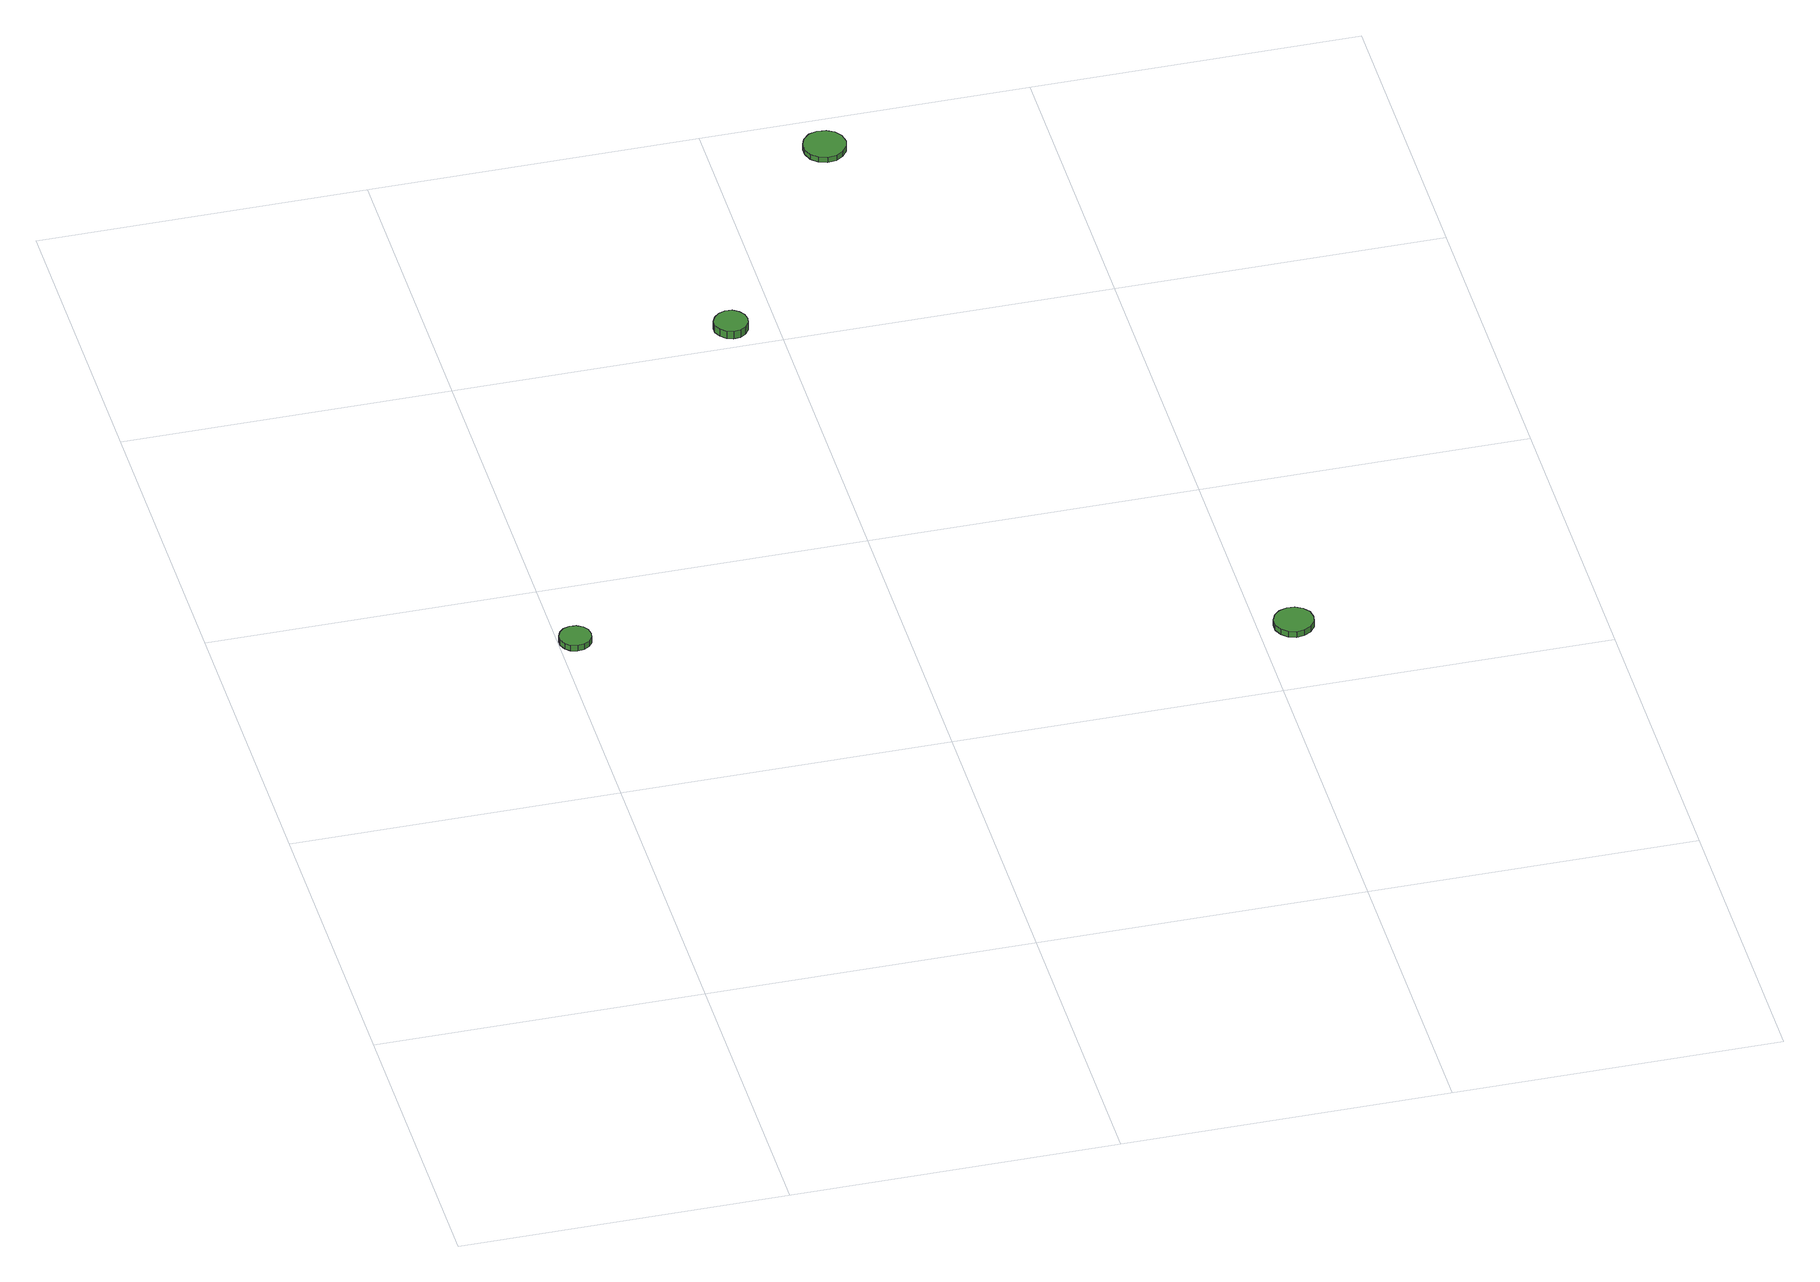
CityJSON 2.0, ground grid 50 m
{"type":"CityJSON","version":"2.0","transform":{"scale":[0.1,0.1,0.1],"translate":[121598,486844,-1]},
"CityObjects":{
"tree1":{"type":"SolitaryVegetationObject","attributes":{"function":"something"},"geometry":[{"type":"MultiSurface","lod":"1","boundaries":[[[0,1,2,3,4,5,6,7,8,9,10,11,12,13,14]],[[15,16,17,18,19,20,21,22,23,24,25,26,27,28,29]],[[0,29,28,1]],[[1,28,27,2]],[[2,27,26,3]],[[3,26,25,4]],[[4,25,24,5]],[[5,24,23,6]],[[6,23,22,7]],[[7,22,21,8]],[[8,21,20,9]],[[9,20,19,10]],[[10,19,18,11]],[[11,18,17,12]],[[12,17,16,13]],[[13,16,15,14]],[[14,15,29,0]]]}]},
"tree2":{"type":"SolitaryVegetationObject","attributes":{"function":"something"},"geometry":[{"type":"MultiSurface","lod":"1","boundaries":[[[30,31,32,33,34,35,36,37,38,39,40,41,42,43,44]],[[45,46,47,48,49,50,51,52,53,54,55,56,57,58,59]],[[30,59,58,31]],[[31,58,57,32]],[[32,57,56,33]],[[33,56,55,34]],[[34,55,54,35]],[[35,54,53,36]],[[36,53,52,37]],[[37,52,51,38]],[[38,51,50,39]],[[39,50,49,40]],[[40,49,48,41]],[[41,48,47,42]],[[42,47,46,43]],[[43,46,45,44]],[[44,45,59,30]]]}]},
"tree3":{"type":"SolitaryVegetationObject","attributes":{"function":"something"},"geometry":[{"type":"MultiSurface","lod":"1","boundaries":[[[60,61,62,63,64,65,66,67,68,69,70,71,72,73,74]],[[75,76,77,78,79,80,81,82,83,84,85,86,87,88,89]],[[60,89,88,61]],[[61,88,87,62]],[[62,87,86,63]],[[63,86,85,64]],[[64,85,84,65]],[[65,84,83,66]],[[66,83,82,67]],[[67,82,81,68]],[[68,81,80,69]],[[69,80,79,70]],[[70,79,78,71]],[[71,78,77,72]],[[72,77,76,73]],[[73,76,75,74]],[[74,75,89,60]]]}]},
"tree4":{"type":"SolitaryVegetationObject","attributes":{"function":"something"},"geometry":[{"type":"MultiSurface","lod":"1","boundaries":[[[90,91,92,93,94,95,96,97,98,99,100,101,102,103,104]],[[105,106,107,108,109,110,111,112,113,114,115,116,117,118,119]],[[90,119,118,91]],[[91,118,117,92]],[[92,117,116,93]],[[93,116,115,94]],[[94,115,114,95]],[[95,114,113,96]],[[96,113,112,97]],[[97,112,111,98]],[[98,111,110,99]],[[99,110,109,100]],[[100,109,108,101]],[[101,108,107,102]],[[102,107,106,103]],[[103,106,105,104]],[[104,105,119,90]]]}]},
"tree5":{"type":"SolitaryVegetationObject","attributes":{"function":"something"}},
"tree6":{"type":"SolitaryVegetationObject","attributes":{"function":"something"}}
},
"vertices":[
[50,871,16],[48,881,16],[42,889,16],[33,894,16],[23,895,16],[13,892,16],[6,885,16],[2,876,16],[2,866,16],[6,857,16],[13,850,16],[23,847,16],[33,848,16],[42,853,16],[48,861,16],[48,861,6],[42,853,6],[33,848,6],[23,847,6],[13,850,6],[6,857,6],[2,866,6],[2,876,6],[6,885,6],[13,892,6],[23,895,6],[33,894,6],[42,889,6],[48,881,6],[50,871,6],
[458,1546,19],[456,1556,19],[450,1565,19],[441,1571,19],[430,1572,19],[420,1568,19],[412,1561,19],[407,1551,19],[407,1541,19],[412,1531,19],[420,1523,19],[430,1520,19],[441,1521,19],[450,1527,19],[456,1535,19],[456,1535,6],[450,1527,6],[441,1521,6],[430,1520,6],[420,1523,6],[412,1531,6],[407,1541,6],[407,1551,6],[412,1561,6],[420,1568,6],[430,1572,6],[441,1571,6],[450,1565,6],[456,1556,6],[458,1546,6],
[1083,648,17],[1081,661,17],[1073,671,17],[1062,677,17],[1050,678,17],[1038,674,17],[1029,666,17],[1024,655,17],[1024,642,17],[1029,631,17],[1038,622,17],[1050,618,17],[1062,620,17],[1073,626,17],[1081,636,17],[1081,636,7],[1073,626,7],[1062,620,7],[1050,618,7],[1038,622,7],[1029,631,7],[1024,642,7],[1024,655,7],[1029,666,7],[1038,674,7],[1050,678,7],[1062,677,7],[1073,671,7],[1081,661,7],[1083,648,7],
[704,1929,16],[701,1943,16],[693,1954,16],[682,1960,16],[668,1962,16],[655,1958,16],[645,1948,16],[640,1936,16],[640,1923,16],[645,1910,16],[655,1901,16],[668,1897,16],[682,1898,16],[693,1905,16],[701,1916,16],[701,1916,7],[693,1905,7],[682,1898,7],[668,1897,7],[655,1901,7],[645,1910,7],[640,1923,7],[640,1936,7],[645,1948,7],[655,1958,7],[668,1962,7],[682,1960,7],[693,1954,7],[701,1943,7],[704,1929,7]
]}
